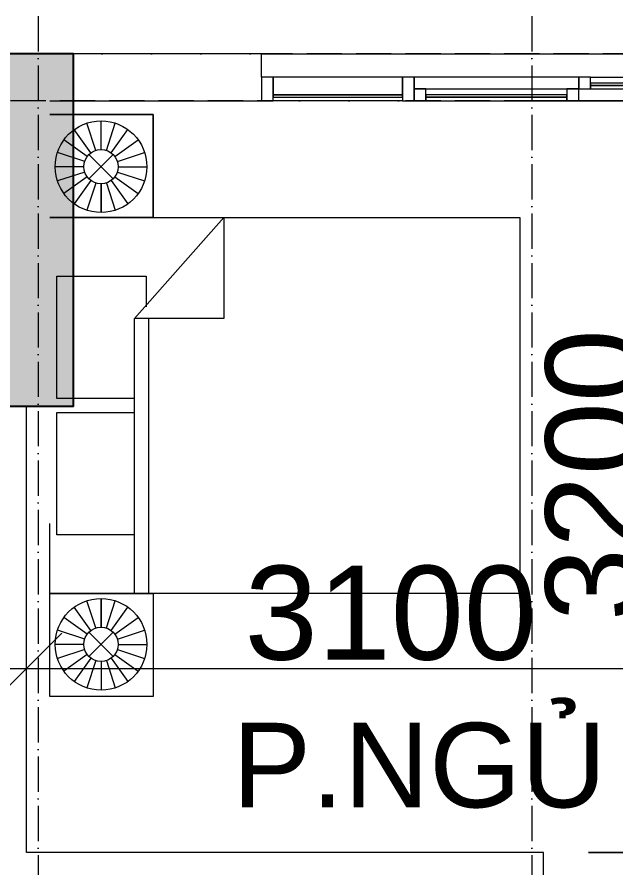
# Model space of a CAD drawing. Header units: millimetres. Extents: x -20144 to 122974, y -38328 to 48263.
# Drawn here: x 25860 to 28409, y 39134 to 42756 of the extents above; entities that cross this region are included whole.
import ezdxf

# ---------------------------------------------------------------- set-up
doc = ezdxf.new("R2010")
doc.units = ezdxf.units.MM
doc.linetypes.add('Grid Line', pattern=[4.2, 3, -0.6, 0, -0.6])
for name, color, linetype, lineweight in [('CHU', 181, 'Continuous', 5), ('CUA', 31, 'Continuous', 9), ('DIM', 1, 'Continuous', 5), ('DIM-200', 1, 'Continuous', 5), ('NET-CAT', 3, 'Continuous', 15), ('NET-THAY', 2, 'Continuous', 9), ('THIET BI', 44, 'Continuous', 5), ('TRUC', 225, 'Continuous', 5), ('X-COT HAM$0$LC.HA', 8, 'Continuous', 9)]:
    doc.layers.add(name, color=color, linetype=linetype, lineweight=lineweight)
doc.styles.add('Arial_3', font='arial_0.ttf', dxfattribs={"height": 400})
doc.styles.add('Arial_4', font='arial_0.ttf', dxfattribs={"height": 360})
doc.dimstyles.new('Diagonal_-_2mm_Arial', dxfattribs={"dimscale": 304.8, "dimtxt": 408.10376, "dimasz": 0.984252, "dimexe": 0.656168, "dimexo": 4.593176, "dimgap": 0.098425, "dimtad": 1, "dimdec": 0, "dimzin": 0, "dimdsep": 46, "dimtxsty": 'Arial_3', "dimblk1": 'OBLIQUE', "dimblk2": 'OBLIQUE', "dimsah": 1, "dimcen": 0.09, "dimdle": 0.656168, "dimazin": 0, "dimtfac": 1, "dimtdec": 4, "dimtix": 1, "dimtmove": 0, "dimatfit": 3, "dimfxl": 0, "dimtvp": 1, "dimtolj": 1, "dimtzin": 0, "dimlwd": 9, "dimlwe": 9, "dimarcsym": 0})

# ---------------------------------------------------------------- blocks, each defined once
blk = doc.blocks.new('ALC1807-ASCENT PLAZA-KET CAU_rvt-1-MẶT BẰNG TẦNG 5 ĐẾN TẦNG 22')
at = {"layer": 'X-COT HAM$0$LC.HA'}
h = blk.add_hatch(color=256, dxfattribs=at)
h.dxf.hatch_style = 1
h.paths.add_polyline_path([(26100.5, 42599.9), (25700.5, 42599.9), (25700.5, 41099.9), (26100.5, 41099.9)])
at = {"ltscale": 1000, "elevation": 0}
blk.add_lwpolyline([(26100.5, 42599.9), (25700.5, 42599.9), (25700.5, 41099.9), (26100.5, 41099.9)], close=True, dxfattribs=at)
blk = doc.blocks.new('X-GIUONG1 - X-GIUONG-V51-MẶT BẰNG TẦNG 5 ĐẾN TẦNG 22')
at = {"layer": 'THIET BI'}
for p, q in [((-800, 2000), (800, 2000)), ((-800, 0), (-800, 2000)), ((-800, 0), (-800, 2000)), ((-800, 2000), (800, 2000)), ((800, 2000), (800, 0)), ((800, 2000), (800, 0)), ((-800, 740), (-370, 740)), ((-370, 360), (-800, 740)), ((-370, 740), (-370, 360)), ((-1239, 439), (-800, 439)), ((-1239, 0), (-1239, 439)), ((-1239, 439), (-1239, 0)), ((-800, 439), (-1239, 439)), ((-800, 439), (-800, 0)), ((-800, 0), (-800, 439)), ((800, 439), (1239, 439)), ((800, 0), (800, 439)), ((800, 439), (1239, 439)), ((800, 0), (800, 439)), ((1239, 439), (1239, 0)), ((1239, 439), (1239, 0)), ((-1039.2, 287), (-1076.9, 402.9)), ((-1016.6, 290.5), (-1016.6, 412.5)), ((-993.9, 287), (-956.3, 402.9)), ((-550, 410), (-420, 410)), ((-550, 30), (-550, 410)), ((-370, 420), (800, 420)), ((993.9, 287), (956.3, 402.9)), ((1016.6, 290.5), (1016.6, 412.5)), ((1039.2, 287), (1076.9, 402.9)), ((-1059.6, 276.6), (-1131.2, 375.2)), ((-973.5, 276.6), (-901.9, 375.2)), ((973.5, 276.6), (901.9, 375.2)), ((1059.6, 276.6), (1131.2, 375.2)), ((-1075.8, 260.4), (-1174.4, 332.1)), ((-957.4, 260.4), (-858.7, 332.1)), ((800, 360), (-370, 360)), ((-30, 360), (-30, 30)), ((30, 30), (30, 360)), ((550, 360), (550, 30)), ((957.4, 260.4), (858.7, 332.1)), ((1075.8, 260.4), (1174.4, 332.1)), ((-1086.1, 240), (-1202.1, 277.7)), ((-1068.3, 269.1), (-964.8, 165.6)), ((-1068.3, 165.6), (-964.8, 269.1)), ((-947, 240), (-831, 277.7)), ((947, 240), (831, 277.7)), ((1068.3, 269.1), (964.8, 165.6)), ((1068.3, 165.6), (964.8, 269.1)), ((1086.1, 240), (1202.1, 277.7)), ((-1089.7, 217.4), (-1211.7, 217.4)), ((-943.4, 217.4), (-821.4, 217.4)), ((-821.4, 217.4), (-943.4, 217.4)), ((943.4, 217.4), (821.4, 217.4)), ((821.4, 217.4), (943.4, 217.4)), ((1089.7, 217.4), (1211.7, 217.4)), ((-1086.1, 194.8), (-1202.1, 157.1)), ((-947, 194.8), (-831, 157.1)), ((947, 194.8), (831, 157.1)), ((1086.1, 194.8), (1202.1, 157.1)), ((-1075.8, 174.4), (-1174.4, 102.7)), ((-1059.6, 158.2), (-1131.2, 59.5)), ((-1039.2, 147.8), (-1076.9, 31.8)), ((-993.9, 147.8), (-956.3, 31.8)), ((-973.5, 158.2), (-901.9, 59.5)), ((-957.4, 174.4), (-858.7, 102.7)), ((957.4, 174.4), (858.7, 102.7)), ((973.5, 158.2), (901.9, 59.5)), ((993.9, 147.8), (956.3, 31.8)), ((1039.2, 147.8), (1076.9, 31.8)), ((1059.6, 158.2), (1131.2, 59.5)), ((1075.8, 174.4), (1174.4, 102.7)), ((-1016.6, 144.2), (-1016.6, 22.2)), ((1016.6, 144.2), (1016.6, 22.2)), ((-30, 30), (-550, 30)), ((550, 30), (30, 30)), ((800, 0), (502.5, 0)), ((800, 0), (502.5, 0)), ((1239, 0), (800, 0)), ((1239, 0), (800, 0))]:
    blk.add_line(p, q, dxfattribs=at)
for centre, radius in [((-1016.6, 217.4), 195.1), ((1016.6, 217.4), 195.1), ((-1016.6, 217.4), 73.2), ((1016.6, 217.4), 73.2)]:
    blk.add_circle(centre, radius, dxfattribs=at)
blk = doc.blocks.new('CUA PHONG NGU - Type 1-1365721-MẶT BẰNG TẦNG 5 ĐẾN TẦNG 22')
at = {"layer": 'CUA'}
for p, q in [((-317.5, 890.3), (-277.5, 890.3)), ((-317.5, 52.3), (-317.5, 890.3)), ((-277.5, 890.3), (-277.5, 52.3)), ((-277.5, 52.3), (-317.5, 52.3))]:
    blk.add_line(p, q, dxfattribs=at)
at = {"layer": 'CUA', "lineweight": 5}
for p, q in [((-318.5, 52.3), (-348.5, 52.3)), ((-348.5, 52.3), (-348.5, -47.7)), ((-318.5, 11.3), (-318.5, 52.3)), ((551.5, 52.3), (521.5, 52.3)), ((521.5, 52.3), (521.5, 11.3)), ((551.5, -47.7), (551.5, 52.3)), ((-298.5, 11.3), (-318.5, 11.3)), ((-298.5, -47.7), (-298.5, 11.3)), ((521.5, 11.3), (501.5, 11.3)), ((501.5, 11.3), (501.5, -47.7)), ((-348.5, -47.7), (-298.5, -47.7)), ((501.5, -47.7), (551.5, -47.7))]:
    blk.add_line(p, q, dxfattribs=at)
blk.add_arc((-317.5, 52.3), 838, 359.5, 90, dxfattribs=at)
blk = doc.blocks.new('X-PHONG NGU 2 - X-PHONG NGU 2_Recovery_-1759957-MẶT BẰNG TẦNG 5 ĐẾN TẦNG 22')
at = {"layer": 'CUA'}
for p, q in [((-1000, 0), (-1050, 0)), ((-1050, 0), (-1050, -100)), ((-450, 0), (-1000, 0)), ((-1000, 0), (-1000, -75)), ((-1000, -100), (-1000, 0)), ((-450, -75), (-450, 0)), ((-400, 0), (-450, 0)), ((-450, 0), (-450, -100)), ((300, 0), (-400, 0)), ((-400, 0), (-400, -50)), ((-400, -100), (-400, 0)), ((300, -50), (300, 0)), ((350, 0), (300, 0)), ((300, 0), (300, -50)), ((350, -50), (350, 0)), ((350, 0), (950, 0)), ((1000, 0), (950, 0)), ((950, 0), (950, -50)), ((1050, 0), (1000, 0)), ((1000, 0), (1000, -100)), ((1000, -50), (1000, 0)), ((1050, -100), (1050, 0)), ((950, -25), (350, -25)), ((350, -25), (350, -35)), ((350, -35), (950, -35)), ((950, -35), (350, -35)), ((350, -35), (350, -50)), ((950, -35), (950, -25)), ((950, -50), (950, -35)), ((-400, -50), (300, -50)), ((-350, -50), (-400, -50)), ((-400, -50), (-400, -100)), ((-350, -100), (-350, -50)), ((300, -50), (250, -50)), ((250, -50), (250, -100)), ((300, -50), (350, -50)), ((300, -100), (300, -50)), ((350, -50), (950, -50)), ((950, -50), (1000, -50)), ((-1050, -100), (-1000, -100)), ((-450, -75), (-1000, -75)), ((-1000, -75), (-1000, -85)), ((-1000, -75), (-450, -75)), ((-1000, -85), (-450, -85)), ((-450, -100), (-1000, -100)), ((-450, -85), (-450, -75)), ((-450, -100), (-400, -100)), ((-400, -100), (-350, -100)), ((250, -75), (-350, -75)), ((-350, -75), (-350, -85)), ((-350, -85), (250, -85)), ((250, -85), (-350, -85)), ((-350, -85), (-350, -100)), ((-350, -100), (250, -100)), ((250, -85), (250, -75)), ((250, -100), (250, -85)), ((250, -100), (300, -100)), ((1000, -100), (300, -100)), ((1000, -100), (1050, -100))]:
    blk.add_line(p, q, dxfattribs=at)
blk = doc.blocks.new('_Oblique')
at = {"color": 0, "linetype": 'ByBlock', "lineweight": -2}
blk.add_line((-0.5, -0.5), (0.5, 0.5), dxfattribs=at)
blk = doc.blocks.new('DIMBLOCK28-MẶT BẰNG TẦNG 5 ĐẾN TẦNG 22')
at = {"layer": 'Defpoints', "color": 0, "transparency": 16777216}
for p in [(25900.5, 40999.7), (29000.5, 41002.8), (29000.5, 39983.2)]:
    blk.add_point(p, dxfattribs=at)
at = {"layer": 'DIM', "color": 0, "lineweight": 9, "transparency": 16777216}
for p, q in [((25700.5, 39983.2), (29200.5, 39983.2)), ((25900.5, 39599.7), (25900.5, 39783.2)), ((29000.5, 39602.8), (29000.5, 39783.2))]:
    blk.add_line(p, q, dxfattribs=at)
at = {"layer": 'DIM', "color": 0, "lineweight": 9, "transparency": 16777216, "xscale": 300, "yscale": 300, "zscale": 300, "rotation": 180}
blk.add_blockref('_Oblique', (25900.5, 39983.2), dxfattribs=at)
at = {"layer": 'DIM', "color": 0, "lineweight": 9, "transparency": 16777216, "xscale": 300, "yscale": 300, "zscale": 300}
blk.add_blockref('_Oblique', (29000.5, 39983.2), dxfattribs=at)
at = {"layer": 'DIM', "color": 0, "lineweight": 9, "transparency": 16777216, "insert": (27450.5, 40217.6), "char_height": 400, "attachment_point": 5, "style": 'Arial_3'}
blk.add_mtext('\\A1;3100', dxfattribs=at)
blk = doc.blocks.new('DIMBLOCK29-MẶT BẰNG TẦNG 5 ĐẾN TẦNG 22')
at = {"layer": 'DIM-200', "lineweight": 9, "transparency": 16777216}
for p, q in [((28658, 42599.9), (28658, 38999.9)), ((28658, 42399.9), (28508, 42549.9)), ((28060.8, 42399.9), (28858, 42399.9)), ((28658, 42399.9), (28060.8, 42399.9)), ((28658, 42399.9), (28808, 42249.9)), ((28658, 39199.9), (28508, 39349.9)), ((28291.7, 39199.9), (28858, 39199.9)), ((28658, 39199.9), (28291.7, 39199.9)), ((28658, 39199.9), (28808, 39049.9))]:
    blk.add_line(p, q, dxfattribs=at)
at = {"layer": 'DIM-200', "color": 0, "lineweight": 9, "transparency": 16777216, "insert": (28108.7, 40184.6), "char_height": 400, "width": 1476.708, "attachment_point": 1, "rotation": 90, "line_spacing_factor": 0.941778, "style": 'Arial_3'}
blk.add_mtext('3200', dxfattribs=at)

msp = doc.modelspace()

# ---------------------------------------------------------------- linework, layer by layer
at = {"layer": 'NET-CAT'}
for p, q in [((26900.5, 42599.9), (26000.5, 42599.9)), ((26900.5, 42499.9), (26900.5, 42599.9)), ((26000.5, 42399.9), (26900.5, 42399.9)), ((25900.5, 39199.9), (25900.5, 41099.9)), ((28100.5, 39199.9), (25900.5, 39199.9)), ((28100.5, 38997.7), (28100.5, 39199.9))]:
    msp.add_line(p, q, dxfattribs=at)
at = {"layer": 'NET-THAY'}
msp.add_line((26900.5, 42599.9), (29000.5, 42599.9), dxfattribs=at)
at = {"layer": 'TRUC', "linetype": 'Grid Line', "ltscale": 50}
for p, q in [((25950.5, 43599.9), (25950.5, -4500.1)), ((28050.5, 43599.9), (28050.5, -7167.6)), ((43000.5, 42599.9), (-11036.3, 42599.9)), ((43000.5, 42399.9), (-14407, 42399.9))]:
    msp.add_line(p, q, dxfattribs=at)

# ---------------------------------------------------------------- block references
at = {"lineweight": 5}
msp.add_blockref('ALC1807-ASCENT PLAZA-KET CAU_rvt-1-MẶT BẰNG TẦNG 5 ĐẾN TẦNG 22', (0, 0), dxfattribs=at)
at = {"layer": 'CUA'}
msp.add_blockref('X-PHONG NGU 2 - X-PHONG NGU 2_Recovery_-1759957-MẶT BẰNG TẦNG 5 ĐẾN TẦNG 22', (27950.5, 42499.9), dxfattribs=at)
at = {"layer": 'CUA', "rotation": 90.00000000000018}
msp.add_blockref('CUA PHONG NGU - Type 1-1365721-MẶT BẰNG TẦNG 5 ĐẾN TẦNG 22', (29052.8, 38596.2), dxfattribs=at)
at = {"layer": 'THIET BI', "rotation": 270.0000000000028}
msp.add_blockref('X-GIUONG1 - X-GIUONG-V51-MẶT BẰNG TẦNG 5 ĐẾN TẦNG 22', (26000.5, 41102.4), dxfattribs=at)

# ---------------------------------------------------------------- texts
at = {"layer": 'CHU', "color": 7, "insert": (28368.8, 39751.8), "char_height": 360, "width": 1577.62, "attachment_point": 3, "line_spacing_factor": 0.936439, "style": 'Arial_4'}
msp.add_mtext('\\pt2540.0016,5079.9996,7620.0012,10159.9992,12700.0008,15239.9988,17780.0004,20319.9984,22860,25400.0016,27939.9996,30480.0012,33019.9992,35560.0008,38099.9988,40640.0004,43179.9984,45720,48260.0016,50799.9996,53340.0012,55879.9992,58420.0008,60959.9988,63500.0004,66039.9984,68580,71120.0016,73659.9996,76200.0012,78739.9992,81280.0008;P.NG{\\fArial|b0|i0|c163|p34;Ủ}', dxfattribs=at)

# ---------------------------------------------------------------- dimensions: what is measured, and where the dimension line sits
at = {"layer": 'DIM', "lineweight": 9}
dim = msp.add_linear_dim(base=(28658, 39199.9), p1=(29460.8, 42399.9), p2=(26891.7, 39199.9), angle=90, dimstyle='Diagonal_-_2mm_Arial', override={"dimpost": '<>', "dimfxl": 4103.700376}, dxfattribs=at)
dim.commit()
dim.dimension.update_dxf_attribs({"geometry": 'DIMBLOCK29-MẶT BẰNG TẦNG 5 ĐẾN TẦNG 22', "text_midpoint": (28423.6, 40799.9)})
dim = msp.add_linear_dim(base=(29000.5, 39983.2), p1=(25900.5, 40999.7), p2=(29000.5, 41002.8), dimstyle='Diagonal_-_2mm_Arial', override={"dimpost": '<>', "dimfxl": 3100}, dxfattribs=at)
dim.commit()
dim.dimension.update_dxf_attribs({"geometry": 'DIMBLOCK28-MẶT BẰNG TẦNG 5 ĐẾN TẦNG 22', "text_midpoint": (27450.5, 40217.6)})

doc.saveas('drawing.dxf')
